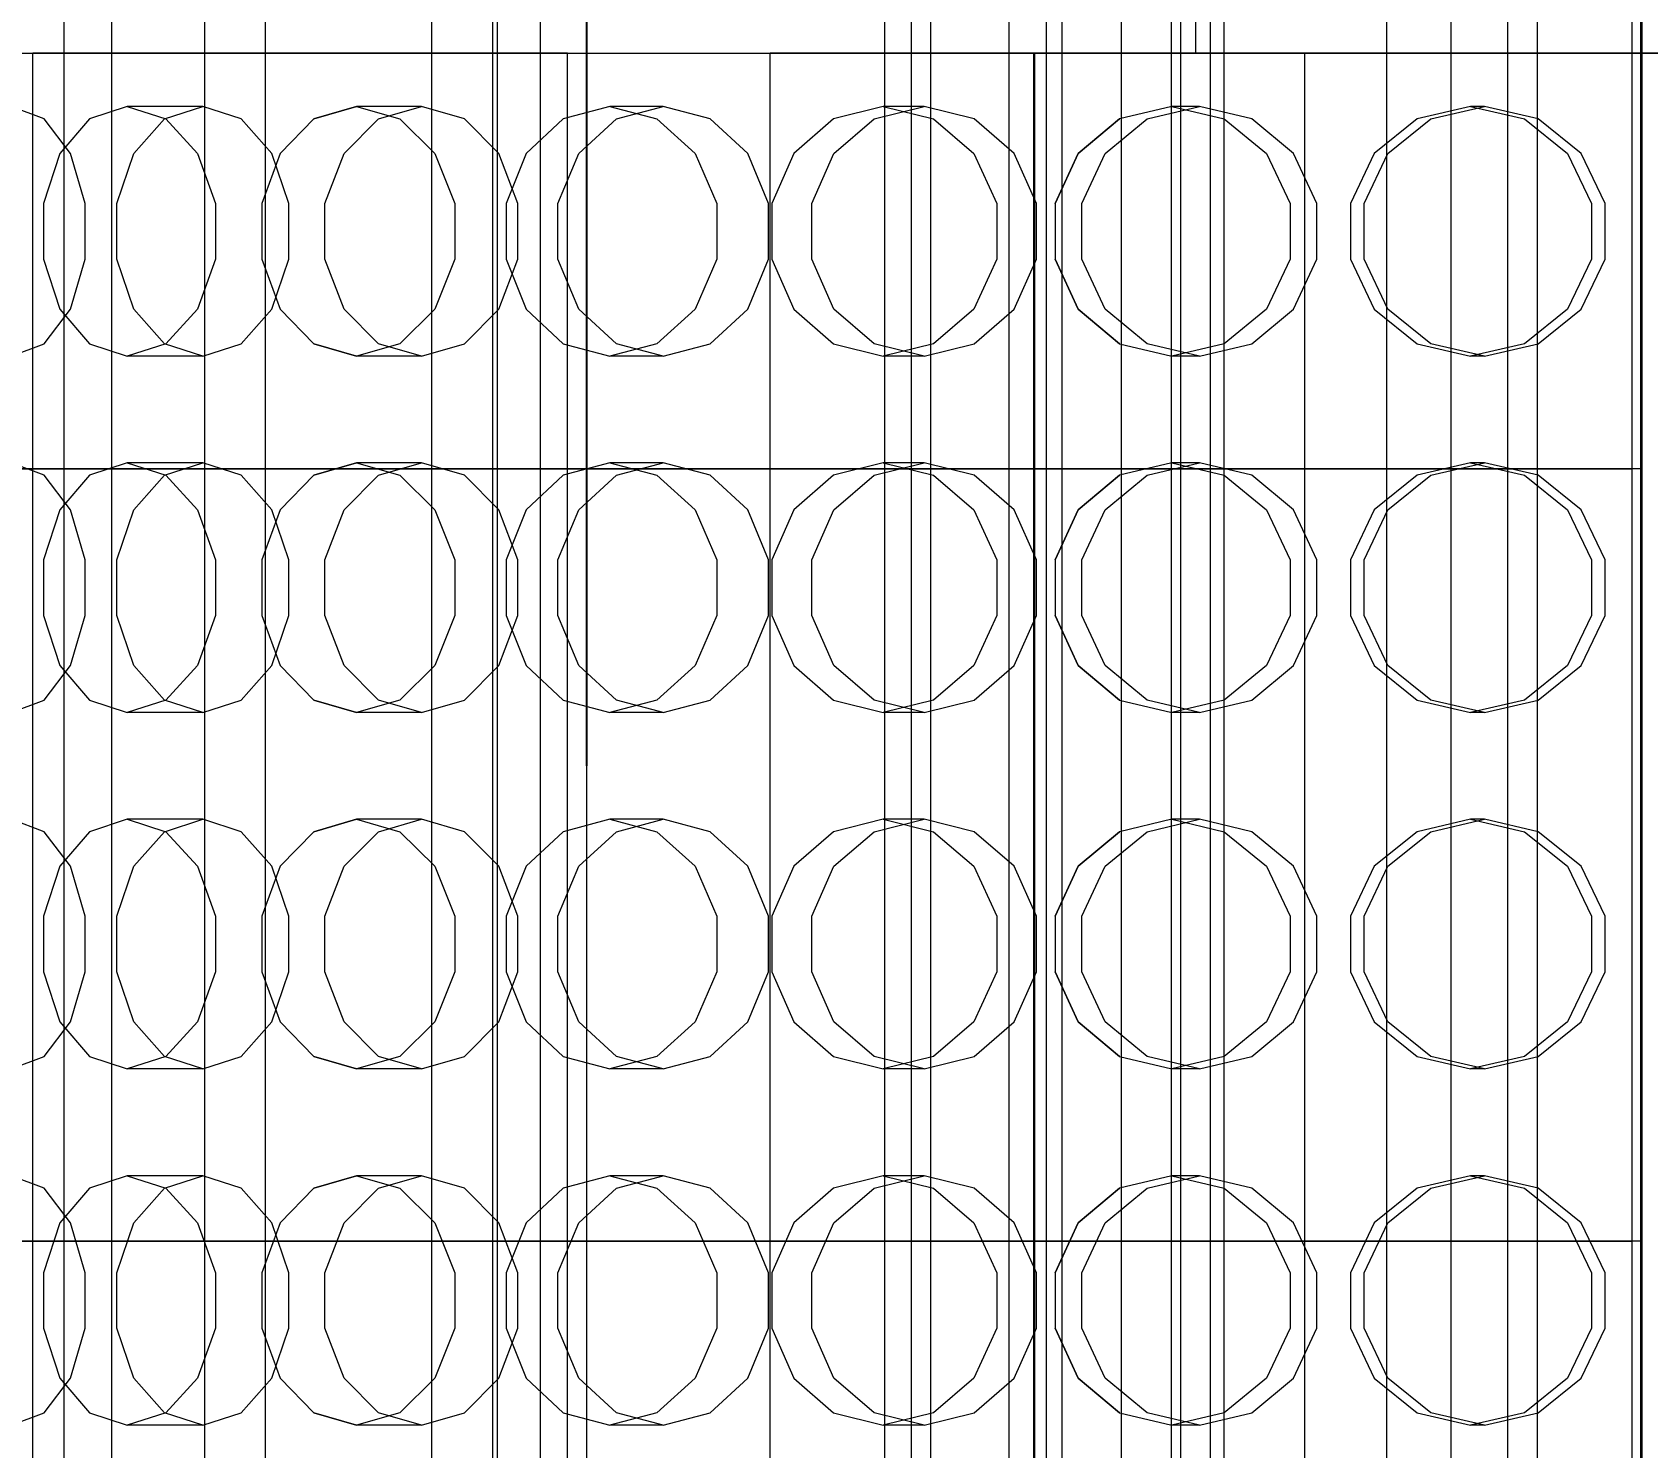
# Model space of a CAD drawing. Header units: millimetres. Extents: x -1970 to 59977, y -50268 to 6837.
# Drawn here: x 25034.8 to 25306.8, y -18034.8 to -17796.5 of the extents above; entities that cross this region are included whole.
import ezdxf

# ---------------------------------------------------------------- set-up
doc = ezdxf.new("R2010")
doc.units = ezdxf.units.MM
for name, color, linetype, lineweight in [('COTAS_P', 1, 'Continuous', 0), ('superior_briquetadora', 7, 'Continuous', 0), ('superior_C02', 7, 'Continuous', 0), ('superior_C05', 7, 'Continuous', 0)]:
    doc.layers.add(name, color=color, linetype=linetype, lineweight=lineweight)
doc.dimstyles.new('R19_100', dxfattribs={"dimtxt": 250, "dimasz": 150, "dimexe": 150, "dimexo": 80, "dimgap": 100, "dimtad": 1, "dimtih": 1, "dimtoh": 1, "dimdsep": 46, "dimcen": 0.09, "dimadec": 0, "dimazin": 0, "dimtfac": 1, "dimtdec": 4, "dimtofl": 0, "dimtmove": 0, "dimatfit": 3, "dimfxl": 1, "dimtolj": 1, "dimtzin": 0, "dimarcsym": 0})

# ---------------------------------------------------------------- blocks, each defined once
blk = doc.blocks.new('*D25')
at = {"layer": 'COTAS_P', "color": 0, "lineweight": -2, "transparency": 16777216}
for p, q in [((25128.19, -17920), (25128.19, -16950)), ((27628.19, -17920), (27628.19, -16950)), ((25278.19, -17100), (27478.19, -17100))]:
    blk.add_line(p, q, dxfattribs=at)
at = {"layer": 'COTAS_P', "color": 0, "transparency": 16777216}
for points in [[(25278.19, -17075), (25278.19, -17125), (25128.19, -17100)], [(27478.19, -17075), (27478.19, -17125), (27628.19, -17100)]]:
    blk.add_solid(points, dxfattribs=at)
at = {"layer": 'Defpoints', "color": 0, "transparency": 16777216}
for p in [(27628.19, -17100), (25128.19, -18000), (27628.19, -18000)]:
    blk.add_point(p, dxfattribs=at)

msp = doc.modelspace()

# ---------------------------------------------------------------- linework, layer by layer
at = {"layer": 'superior_briquetadora'}
for p, q in [((25230.687, -17250), (25230.687, -17800)), ((25030.564, -17800), (25043.887, -17800)), ((25034.937, -18160), (25034.937, -17800)), ((25038.362, -17800), (25034.937, -17800)), ((25048.117, -17800), (25038.362, -17800)), ((25043.887, -17800), (25057.939, -17800)), ((25062.716, -17800), (25048.117, -17800)), ((25057.939, -17800), (25072.686, -17800)), ((25079.937, -17800), (25062.716, -17800)), ((25072.686, -17800), (25088.088, -17800)), ((25097.157, -17800), (25079.937, -17800)), ((25088.088, -17800), (25104.107, -17800)), ((25111.756, -17800), (25097.157, -17800)), ((25104.107, -17800), (25120.7, -17800)), ((25121.511, -17800), (25111.756, -17800)), ((25120.7, -17800), (25137.827, -17800)), ((25124.937, -17800), (25121.511, -17800)), ((25124.937, -18160), (25124.937, -17800)), ((25137.827, -17800), (25155.442, -17800)), ((25155.442, -17800), (25173.5, -17800)), ((25159.062, -18160), (25159.062, -17800)), ((25162.487, -17800), (25159.062, -17800)), ((25172.242, -17800), (25162.487, -17800)), ((25186.841, -17800), (25172.242, -17800)), ((25173.5, -17800), (25191.956, -17800)), ((25204.062, -17800), (25186.841, -17800)), ((25191.956, -17800), (25210.761, -17800)), ((25203.437, -18160), (25203.437, -17800)), ((25204.972, -17800), (25203.437, -17800)), ((25203.437, -17800), (25204.964, -17800)), ((25203.537, -17800), (25205.064, -17800)), ((25203.537, -17800), (25203.537, -18160)), ((25205.071, -17800), (25203.537, -17800)), ((25221.282, -17800), (25204.062, -17800)), ((25204.964, -17800), (25209.509, -17800)), ((25209.542, -17800), (25204.972, -17800)), ((25205.064, -17800), (25209.61, -17800)), ((25209.637, -17800), (25205.071, -17800)), ((25209.509, -17800), (25216.959, -17800)), ((25217.034, -17800), (25209.542, -17800)), ((25209.61, -17800), (25217.061, -17800)), ((25217.123, -17800), (25209.637, -17800)), ((25210.761, -17800), (25229.868, -17800)), ((25216.959, -17800), (25227.134, -17800)), ((25227.262, -17800), (25217.034, -17800)), ((25217.061, -17800), (25227.237, -17800)), ((25227.343, -17800), (25217.123, -17800)), ((25235.881, -17800), (25221.282, -17800)), ((25227.134, -17800), (25239.782, -17800)), ((25227.237, -17800), (25239.887, -17800)), ((25239.975, -17800), (25227.262, -17800)), ((25240.046, -17800), (25227.343, -17800)), ((25229.868, -17800), (25249.227, -17800)), ((25230.687, -17800), (25232.56, -17800)), ((25232.56, -17800), (25238.108, -17800)), ((25245.636, -17800), (25235.881, -17800)), ((25238.108, -17800), (25247.118, -17800)), ((25239.782, -17800), (25254.596, -17800)), ((25239.887, -17800), (25254.701, -17800)), ((25254.86, -17800), (25239.975, -17800)), ((25254.919, -17800), (25240.046, -17800)), ((25249.062, -17800), (25245.636, -17800)), ((25247.118, -17800), (25259.244, -17800)), ((25249.062, -18160), (25249.062, -17800)), ((25249.227, -17800), (25268.789, -17800)), ((25254.596, -17800), (25271.211, -17800)), ((25254.701, -17800), (25271.316, -17800)), ((25271.551, -17800), (25254.86, -17800)), ((25271.597, -17800), (25254.919, -17800)), ((25259.244, -17800), (25274.018, -17800)), ((25268.789, -17800), (25288.503, -17800)), ((25271.211, -17800), (25289.222, -17800)), ((25271.316, -17800), (25289.325, -17800)), ((25289.637, -17800), (25271.551, -17800)), ((25289.668, -17800), (25271.597, -17800)), ((25274.018, -17800), (25290.875, -17800)), ((25288.503, -17800), (25308.319, -17800)), ((25289.222, -17800), (25308.187, -17800)), ((25289.325, -17800), (25308.287, -17800)), ((25308.671, -17800), (25289.637, -17800)), ((25308.687, -17800), (25289.668, -17800)), ((25290.875, -17800), (25309.165, -17800)), ((25036.821, -17811.08), (25031.274, -17809)), ((25050.824, -17809), (25044.455, -17811.08)), ((25063.552, -17809), (25050.824, -17809)), ((25050.824, -17809), (25057.342, -17811.08)), ((25057.109, -17811.08), (25063.552, -17809)), ((25069.995, -17811.08), (25063.552, -17809)), ((25089.4, -17809), (25082.235, -17811.08)), ((25082.235, -17811.08), (25089.4, -17809)), ((25100.358, -17809), (25089.4, -17809)), ((25089.4, -17809), (25096.694, -17811.08)), ((25093.129, -17811.08), (25100.358, -17809)), ((25107.586, -17811.08), (25100.358, -17809)), ((25132.062, -17809), (25124.223, -17811.08)), ((25141.062, -17809), (25132.062, -17809)), ((25132.062, -17809), (25140.006, -17811.08)), ((25133.171, -17811.08), (25141.062, -17809)), ((25148.952, -17811.08), (25141.062, -17809)), ((25178.079, -17809), (25169.701, -17811.08)), ((25176.549, -17811.08), (25184.967, -17809)), ((25184.967, -17809), (25178.079, -17809)), ((25178.079, -17809), (25186.538, -17811.08)), ((25193.385, -17811.08), (25184.967, -17809)), ((25226.665, -17809), (25217.89, -17811.08)), ((25222.522, -17811.08), (25231.324, -17809)), ((25231.324, -17809), (25226.665, -17809)), ((25226.665, -17809), (25235.494, -17811.08)), ((25240.125, -17811.08), (25231.324, -17809)), ((25276.988, -17809), (25267.967, -17811.08)), ((25270.304, -17811.08), (25279.337, -17809)), ((25279.337, -17809), (25276.988, -17809)), ((25276.988, -17809), (25286.036, -17811.08)), ((25288.371, -17811.08), (25279.337, -17809)), ((25041.269, -17816.907), (25036.821, -17811.08)), ((25044.455, -17811.08), (25039.457, -17816.906)), ((25051.942, -17816.907), (25057.109, -17811.08)), ((25057.342, -17811.08), (25062.677, -17816.906)), ((25075.161, -17816.907), (25069.995, -17811.08)), ((25082.235, -17811.08), (25076.584, -17816.906)), ((25076.584, -17816.906), (25082.235, -17811.08)), ((25087.332, -17816.907), (25093.129, -17811.08)), ((25096.694, -17811.08), (25102.635, -17816.906)), ((25113.383, -17816.907), (25107.586, -17811.08)), ((25124.223, -17811.08), (25118.015, -17816.906)), ((25126.843, -17816.907), (25133.171, -17811.08)), ((25140.006, -17811.08), (25146.452, -17816.906)), ((25155.28, -17816.907), (25148.952, -17811.08)), ((25169.701, -17811.08), (25163.042, -17816.906)), ((25169.799, -17816.907), (25176.549, -17811.08)), ((25186.538, -17811.08), (25193.379, -17816.906)), ((25200.136, -17816.907), (25193.385, -17811.08)), ((25217.89, -17811.08), (25210.895, -17816.906)), ((25210.895, -17816.906), (25217.89, -17811.08)), ((25215.465, -17816.907), (25222.522, -17811.08)), ((25235.494, -17811.08), (25242.613, -17816.906)), ((25247.183, -17816.907), (25240.125, -17811.08)), ((25267.967, -17811.08), (25260.755, -17816.906)), ((25263.059, -17816.907), (25270.304, -17811.08)), ((25286.036, -17811.08), (25293.31, -17816.906)), ((25295.615, -17816.907), (25288.371, -17811.08)), ((25039.457, -17816.906), (25036.725, -17825.326)), ((25043.738, -17825.327), (25041.269, -17816.907)), ((25049.075, -17825.327), (25051.942, -17816.907)), ((25062.677, -17816.906), (25065.679, -17825.326)), ((25076.584, -17816.906), (25073.483, -17825.326)), ((25078.029, -17825.327), (25075.161, -17816.907)), ((25084.115, -17825.327), (25087.332, -17816.907)), ((25102.635, -17816.906), (25105.968, -17825.326)), ((25116.6, -17825.327), (25113.383, -17816.907)), ((25118.015, -17816.906), (25114.598, -17825.326)), ((25123.331, -17825.327), (25126.843, -17816.907)), ((25146.452, -17816.906), (25150.059, -17825.326)), ((25158.792, -17825.327), (25155.28, -17816.907)), ((25163.042, -17816.906), (25159.369, -17825.326)), ((25166.052, -17825.327), (25169.799, -17816.907)), ((25193.379, -17816.906), (25197.198, -17825.326)), ((25203.882, -17825.327), (25200.136, -17816.907)), ((25210.895, -17816.906), (25207.027, -17825.326)), ((25207.027, -17825.326), (25210.895, -17816.906)), ((25211.548, -17825.327), (25215.465, -17816.907)), ((25242.613, -17816.906), (25246.579, -17825.326)), ((25251.099, -17825.327), (25247.183, -17816.907)), ((25260.755, -17816.906), (25256.759, -17825.326)), ((25259.039, -17825.327), (25263.059, -17816.907)), ((25293.31, -17816.906), (25297.356, -17825.326)), ((25299.635, -17825.327), (25295.615, -17816.907)), ((25036.725, -17825.326), (25036.725, -17834.674)), ((25043.738, -17834.673), (25043.738, -17825.327)), ((25049.075, -17834.673), (25049.075, -17825.327)), ((25065.679, -17825.326), (25065.679, -17834.674)), ((25073.483, -17825.326), (25073.483, -17834.674)), ((25078.029, -17834.673), (25078.029, -17825.327)), ((25084.115, -17834.673), (25084.115, -17825.327)), ((25105.968, -17825.326), (25105.968, -17834.674)), ((25114.598, -17825.326), (25114.598, -17834.674)), ((25116.6, -17834.673), (25116.6, -17825.327)), ((25123.331, -17834.673), (25123.331, -17825.327)), ((25150.059, -17825.326), (25150.059, -17834.674)), ((25158.792, -17834.673), (25158.792, -17825.327)), ((25159.369, -17825.326), (25159.369, -17834.674)), ((25166.052, -17834.673), (25166.052, -17825.327)), ((25197.198, -17825.326), (25197.199, -17834.674)), ((25203.882, -17834.673), (25203.882, -17825.327)), ((25207.027, -17825.326), (25207.027, -17834.674)), ((25211.548, -17834.673), (25211.548, -17825.327)), ((25246.579, -17825.326), (25246.579, -17834.674)), ((25251.099, -17834.673), (25251.099, -17825.327)), ((25256.759, -17825.326), (25256.759, -17834.674)), ((25259.039, -17834.673), (25259.039, -17825.327)), ((25297.356, -17825.326), (25297.356, -17834.674)), ((25299.635, -17834.673), (25299.635, -17825.327)), ((25036.725, -17834.674), (25039.457, -17843.094)), ((25041.269, -17843.093), (25043.738, -17834.673)), ((25051.942, -17843.093), (25049.075, -17834.673)), ((25065.679, -17834.674), (25062.677, -17843.094)), ((25073.483, -17834.674), (25076.584, -17843.094)), ((25075.161, -17843.093), (25078.029, -17834.673)), ((25087.332, -17843.093), (25084.115, -17834.673)), ((25105.968, -17834.674), (25102.635, -17843.094)), ((25113.383, -17843.093), (25116.6, -17834.673)), ((25114.598, -17834.674), (25118.015, -17843.094)), ((25126.843, -17843.093), (25123.331, -17834.673)), ((25150.059, -17834.674), (25146.452, -17843.094)), ((25155.28, -17843.093), (25158.792, -17834.673)), ((25159.369, -17834.674), (25163.042, -17843.094)), ((25169.799, -17843.093), (25166.052, -17834.673)), ((25197.199, -17834.674), (25193.379, -17843.094)), ((25200.136, -17843.093), (25203.882, -17834.673)), ((25207.027, -17834.674), (25210.895, -17843.094)), ((25210.895, -17843.094), (25207.027, -17834.674)), ((25215.465, -17843.093), (25211.548, -17834.673)), ((25246.579, -17834.674), (25242.613, -17843.094)), ((25247.183, -17843.093), (25251.099, -17834.673)), ((25256.759, -17834.674), (25260.755, -17843.094)), ((25263.059, -17843.093), (25259.039, -17834.673)), ((25297.356, -17834.674), (25293.31, -17843.094)), ((25295.615, -17843.093), (25299.635, -17834.673)), ((25036.821, -17848.92), (25041.269, -17843.093)), ((25039.457, -17843.094), (25044.455, -17848.92)), ((25057.109, -17848.92), (25051.942, -17843.093)), ((25062.677, -17843.094), (25057.342, -17848.92)), ((25069.995, -17848.92), (25075.161, -17843.093)), ((25076.584, -17843.094), (25082.235, -17848.92)), ((25082.235, -17848.92), (25076.584, -17843.094)), ((25093.129, -17848.92), (25087.332, -17843.093)), ((25102.635, -17843.094), (25096.694, -17848.92)), ((25107.586, -17848.92), (25113.383, -17843.093)), ((25118.015, -17843.094), (25124.223, -17848.92)), ((25133.171, -17848.92), (25126.843, -17843.093)), ((25146.452, -17843.094), (25140.006, -17848.92)), ((25148.952, -17848.92), (25155.28, -17843.093)), ((25163.042, -17843.094), (25169.701, -17848.92)), ((25176.549, -17848.92), (25169.799, -17843.093)), ((25193.379, -17843.094), (25186.538, -17848.92)), ((25193.385, -17848.92), (25200.136, -17843.093)), ((25210.895, -17843.094), (25217.89, -17848.92)), ((25217.89, -17848.92), (25210.895, -17843.094)), ((25222.522, -17848.92), (25215.465, -17843.093)), ((25242.613, -17843.094), (25235.494, -17848.92)), ((25240.125, -17848.92), (25247.183, -17843.093)), ((25260.755, -17843.094), (25267.967, -17848.92)), ((25270.304, -17848.92), (25263.059, -17843.093)), ((25293.31, -17843.094), (25286.036, -17848.92)), ((25288.371, -17848.92), (25295.615, -17843.093)), ((25031.274, -17851), (25036.821, -17848.92)), ((25044.455, -17848.92), (25050.824, -17851)), ((25057.342, -17848.92), (25050.824, -17851)), ((25063.552, -17851), (25057.109, -17848.92)), ((25063.552, -17851), (25069.995, -17848.92)), ((25082.235, -17848.92), (25089.4, -17851)), ((25089.4, -17851), (25082.235, -17848.92)), ((25096.694, -17848.92), (25089.4, -17851)), ((25100.358, -17851), (25093.129, -17848.92)), ((25100.358, -17851), (25107.586, -17848.92)), ((25124.223, -17848.92), (25132.062, -17851)), ((25140.006, -17848.92), (25132.062, -17851)), ((25141.062, -17851), (25133.171, -17848.92)), ((25141.062, -17851), (25148.952, -17848.92)), ((25169.701, -17848.92), (25178.079, -17851)), ((25184.967, -17851), (25176.549, -17848.92)), ((25186.538, -17848.92), (25178.079, -17851)), ((25184.967, -17851), (25193.385, -17848.92)), ((25217.89, -17848.92), (25226.665, -17851)), ((25231.324, -17851), (25222.522, -17848.92)), ((25235.494, -17848.92), (25226.665, -17851)), ((25231.324, -17851), (25240.125, -17848.92)), ((25267.967, -17848.92), (25276.988, -17851)), ((25279.337, -17851), (25270.304, -17848.92)), ((25286.036, -17848.92), (25276.988, -17851)), ((25279.337, -17851), (25288.371, -17848.92)), ((25063.552, -17851), (25050.824, -17851)), ((25100.358, -17851), (25089.4, -17851)), ((25141.062, -17851), (25132.062, -17851)), ((25184.967, -17851), (25178.079, -17851)), ((25231.324, -17851), (25226.665, -17851)), ((25279.337, -17851), (25276.988, -17851)), ((25036.821, -17871.08), (25031.274, -17869)), ((25050.824, -17869), (25044.455, -17871.08)), ((25063.552, -17869), (25050.824, -17869)), ((25050.824, -17869), (25057.342, -17871.08)), ((25057.109, -17871.08), (25063.552, -17869)), ((25069.995, -17871.08), (25063.552, -17869)), ((25089.4, -17869), (25082.235, -17871.08)), ((25082.235, -17871.08), (25089.4, -17869)), ((25100.358, -17869), (25089.4, -17869)), ((25089.4, -17869), (25096.694, -17871.08)), ((25093.129, -17871.08), (25100.358, -17869)), ((25107.586, -17871.08), (25100.358, -17869)), ((25132.062, -17869), (25124.223, -17871.08)), ((25141.062, -17869), (25132.062, -17869)), ((25132.062, -17869), (25140.006, -17871.08)), ((25133.171, -17871.08), (25141.062, -17869)), ((25148.952, -17871.08), (25141.062, -17869)), ((25178.079, -17869), (25169.701, -17871.08)), ((25176.549, -17871.08), (25184.967, -17869)), ((25184.967, -17869), (25178.079, -17869)), ((25178.079, -17869), (25186.538, -17871.08)), ((25193.385, -17871.08), (25184.967, -17869)), ((25226.665, -17869), (25217.89, -17871.08)), ((25222.522, -17871.08), (25231.324, -17869)), ((25231.324, -17869), (25226.665, -17869)), ((25226.665, -17869), (25235.494, -17871.08)), ((25240.125, -17871.08), (25231.324, -17869)), ((25276.988, -17869), (25267.967, -17871.08)), ((25270.304, -17871.08), (25279.337, -17869)), ((25279.337, -17869), (25276.988, -17869)), ((25276.988, -17869), (25286.036, -17871.08)), ((25288.371, -17871.08), (25279.337, -17869)), ((25041.269, -17876.907), (25036.821, -17871.08)), ((25044.455, -17871.08), (25039.457, -17876.906)), ((25051.942, -17876.907), (25057.109, -17871.08)), ((25057.342, -17871.08), (25062.677, -17876.906)), ((25075.161, -17876.907), (25069.995, -17871.08)), ((25082.235, -17871.08), (25076.584, -17876.906)), ((25076.584, -17876.906), (25082.235, -17871.08)), ((25087.332, -17876.907), (25093.129, -17871.08)), ((25096.694, -17871.08), (25102.635, -17876.906)), ((25113.383, -17876.907), (25107.586, -17871.08)), ((25124.223, -17871.08), (25118.015, -17876.906)), ((25126.843, -17876.907), (25133.171, -17871.08)), ((25140.006, -17871.08), (25146.452, -17876.906)), ((25155.28, -17876.907), (25148.952, -17871.08)), ((25169.701, -17871.08), (25163.042, -17876.906)), ((25169.799, -17876.907), (25176.549, -17871.08)), ((25186.538, -17871.08), (25193.379, -17876.906)), ((25200.136, -17876.907), (25193.385, -17871.08)), ((25217.89, -17871.08), (25210.895, -17876.906)), ((25210.895, -17876.906), (25217.89, -17871.08)), ((25215.465, -17876.907), (25222.522, -17871.08)), ((25235.494, -17871.08), (25242.613, -17876.906)), ((25247.183, -17876.907), (25240.125, -17871.08)), ((25267.967, -17871.08), (25260.755, -17876.906)), ((25263.059, -17876.907), (25270.304, -17871.08)), ((25286.036, -17871.08), (25293.31, -17876.906)), ((25295.615, -17876.907), (25288.371, -17871.08)), ((25039.457, -17876.906), (25036.725, -17885.326)), ((25043.738, -17885.327), (25041.269, -17876.907)), ((25049.075, -17885.327), (25051.942, -17876.907)), ((25062.677, -17876.906), (25065.679, -17885.326)), ((25076.584, -17876.906), (25073.483, -17885.326)), ((25078.029, -17885.327), (25075.161, -17876.907)), ((25084.115, -17885.327), (25087.332, -17876.907)), ((25102.635, -17876.906), (25105.968, -17885.326)), ((25116.6, -17885.327), (25113.383, -17876.907)), ((25118.015, -17876.906), (25114.598, -17885.326)), ((25123.331, -17885.327), (25126.843, -17876.907)), ((25146.452, -17876.906), (25150.059, -17885.326)), ((25158.792, -17885.327), (25155.28, -17876.907)), ((25163.042, -17876.906), (25159.369, -17885.326)), ((25166.052, -17885.327), (25169.799, -17876.907)), ((25193.379, -17876.906), (25197.198, -17885.326)), ((25203.882, -17885.327), (25200.136, -17876.907)), ((25210.895, -17876.906), (25207.027, -17885.326)), ((25207.027, -17885.326), (25210.895, -17876.906)), ((25211.548, -17885.327), (25215.465, -17876.907)), ((25242.613, -17876.906), (25246.579, -17885.326)), ((25251.099, -17885.327), (25247.183, -17876.907)), ((25260.755, -17876.906), (25256.759, -17885.326)), ((25259.039, -17885.327), (25263.059, -17876.907)), ((25293.31, -17876.906), (25297.356, -17885.326)), ((25299.635, -17885.327), (25295.615, -17876.907)), ((25036.725, -17885.326), (25036.725, -17894.674)), ((25043.738, -17894.673), (25043.738, -17885.327)), ((25049.075, -17894.673), (25049.075, -17885.327)), ((25065.679, -17885.326), (25065.679, -17894.674)), ((25073.483, -17885.326), (25073.483, -17894.674)), ((25078.029, -17894.673), (25078.029, -17885.327)), ((25084.115, -17894.673), (25084.115, -17885.327)), ((25105.968, -17885.326), (25105.968, -17894.674)), ((25114.598, -17885.326), (25114.598, -17894.674)), ((25116.6, -17894.673), (25116.6, -17885.327)), ((25123.331, -17894.673), (25123.331, -17885.327)), ((25150.059, -17885.326), (25150.059, -17894.674)), ((25158.792, -17894.673), (25158.792, -17885.327)), ((25159.369, -17885.326), (25159.369, -17894.674)), ((25166.052, -17894.673), (25166.052, -17885.327)), ((25197.198, -17885.326), (25197.199, -17894.674)), ((25203.882, -17894.673), (25203.882, -17885.327)), ((25207.027, -17885.326), (25207.027, -17894.674)), ((25211.548, -17894.673), (25211.548, -17885.327)), ((25246.579, -17885.326), (25246.579, -17894.674)), ((25251.099, -17894.673), (25251.099, -17885.327)), ((25256.759, -17885.326), (25256.759, -17894.674)), ((25259.039, -17894.673), (25259.039, -17885.327)), ((25297.356, -17885.326), (25297.356, -17894.674)), ((25299.635, -17894.673), (25299.635, -17885.327)), ((25036.725, -17894.674), (25039.457, -17903.094)), ((25041.269, -17903.093), (25043.738, -17894.673)), ((25051.942, -17903.093), (25049.075, -17894.673)), ((25065.679, -17894.674), (25062.677, -17903.094)), ((25073.483, -17894.674), (25076.584, -17903.094)), ((25075.161, -17903.093), (25078.029, -17894.673)), ((25087.332, -17903.093), (25084.115, -17894.673)), ((25105.968, -17894.674), (25102.635, -17903.094)), ((25113.383, -17903.093), (25116.6, -17894.673)), ((25114.598, -17894.674), (25118.015, -17903.094)), ((25126.843, -17903.093), (25123.331, -17894.673)), ((25150.059, -17894.674), (25146.452, -17903.094)), ((25155.28, -17903.093), (25158.792, -17894.673)), ((25159.369, -17894.674), (25163.042, -17903.094)), ((25169.799, -17903.093), (25166.052, -17894.673)), ((25197.199, -17894.674), (25193.379, -17903.094)), ((25200.136, -17903.093), (25203.882, -17894.673)), ((25207.027, -17894.674), (25210.895, -17903.094)), ((25210.895, -17903.094), (25207.027, -17894.674)), ((25215.465, -17903.093), (25211.548, -17894.673)), ((25246.579, -17894.674), (25242.613, -17903.094)), ((25247.183, -17903.093), (25251.099, -17894.673)), ((25256.759, -17894.674), (25260.755, -17903.094)), ((25263.059, -17903.093), (25259.039, -17894.673)), ((25297.356, -17894.674), (25293.31, -17903.094)), ((25295.615, -17903.093), (25299.635, -17894.673)), ((25036.821, -17908.92), (25041.269, -17903.093)), ((25039.457, -17903.094), (25044.455, -17908.92)), ((25057.109, -17908.92), (25051.942, -17903.093)), ((25062.677, -17903.094), (25057.342, -17908.92)), ((25069.995, -17908.92), (25075.161, -17903.093)), ((25076.584, -17903.094), (25082.235, -17908.92)), ((25082.235, -17908.92), (25076.584, -17903.094)), ((25093.129, -17908.92), (25087.332, -17903.093)), ((25102.635, -17903.094), (25096.694, -17908.92)), ((25107.586, -17908.92), (25113.383, -17903.093)), ((25118.015, -17903.094), (25124.223, -17908.92)), ((25133.171, -17908.92), (25126.843, -17903.093)), ((25146.452, -17903.094), (25140.006, -17908.92)), ((25148.952, -17908.92), (25155.28, -17903.093)), ((25163.042, -17903.094), (25169.701, -17908.92)), ((25176.549, -17908.92), (25169.799, -17903.093)), ((25193.379, -17903.094), (25186.538, -17908.92)), ((25193.385, -17908.92), (25200.136, -17903.093)), ((25210.895, -17903.094), (25217.89, -17908.92)), ((25217.89, -17908.92), (25210.895, -17903.094)), ((25222.522, -17908.92), (25215.465, -17903.093)), ((25242.613, -17903.094), (25235.494, -17908.92)), ((25240.125, -17908.92), (25247.183, -17903.093)), ((25260.755, -17903.094), (25267.967, -17908.92)), ((25270.304, -17908.92), (25263.059, -17903.093)), ((25293.31, -17903.094), (25286.036, -17908.92)), ((25288.371, -17908.92), (25295.615, -17903.093)), ((25031.274, -17911), (25036.821, -17908.92)), ((25044.455, -17908.92), (25050.824, -17911)), ((25057.342, -17908.92), (25050.824, -17911)), ((25063.552, -17911), (25057.109, -17908.92)), ((25063.552, -17911), (25069.995, -17908.92)), ((25082.235, -17908.92), (25089.4, -17911)), ((25089.4, -17911), (25082.235, -17908.92)), ((25096.694, -17908.92), (25089.4, -17911)), ((25100.358, -17911), (25093.129, -17908.92)), ((25100.358, -17911), (25107.586, -17908.92)), ((25124.223, -17908.92), (25132.062, -17911)), ((25140.006, -17908.92), (25132.062, -17911)), ((25141.062, -17911), (25133.171, -17908.92)), ((25141.062, -17911), (25148.952, -17908.92)), ((25169.701, -17908.92), (25178.079, -17911)), ((25184.967, -17911), (25176.549, -17908.92)), ((25186.538, -17908.92), (25178.079, -17911)), ((25184.967, -17911), (25193.385, -17908.92)), ((25217.89, -17908.92), (25226.665, -17911)), ((25231.324, -17911), (25222.522, -17908.92)), ((25235.494, -17908.92), (25226.665, -17911)), ((25231.324, -17911), (25240.125, -17908.92)), ((25267.967, -17908.92), (25276.988, -17911)), ((25279.337, -17911), (25270.304, -17908.92)), ((25286.036, -17908.92), (25276.988, -17911)), ((25279.337, -17911), (25288.371, -17908.92)), ((25063.552, -17911), (25050.824, -17911)), ((25100.358, -17911), (25089.4, -17911)), ((25141.062, -17911), (25132.062, -17911)), ((25184.967, -17911), (25178.079, -17911)), ((25231.324, -17911), (25226.665, -17911)), ((25279.337, -17911), (25276.988, -17911)), ((25036.821, -17931.08), (25031.274, -17929)), ((25050.824, -17929), (25044.455, -17931.08)), ((25063.552, -17929), (25050.824, -17929)), ((25050.824, -17929), (25057.342, -17931.08)), ((25057.109, -17931.08), (25063.552, -17929)), ((25069.995, -17931.08), (25063.552, -17929)), ((25089.4, -17929), (25082.235, -17931.08)), ((25082.235, -17931.08), (25089.4, -17929)), ((25100.358, -17929), (25089.4, -17929)), ((25089.4, -17929), (25096.694, -17931.08)), ((25093.129, -17931.08), (25100.358, -17929)), ((25107.586, -17931.08), (25100.358, -17929)), ((25132.062, -17929), (25124.223, -17931.08)), ((25141.062, -17929), (25132.062, -17929)), ((25132.062, -17929), (25140.006, -17931.08)), ((25133.171, -17931.08), (25141.062, -17929)), ((25148.952, -17931.08), (25141.062, -17929)), ((25178.079, -17929), (25169.701, -17931.08)), ((25176.549, -17931.08), (25184.967, -17929)), ((25184.967, -17929), (25178.079, -17929)), ((25178.079, -17929), (25186.538, -17931.08)), ((25193.385, -17931.08), (25184.967, -17929)), ((25226.665, -17929), (25217.89, -17931.08)), ((25222.522, -17931.08), (25231.324, -17929)), ((25231.324, -17929), (25226.665, -17929)), ((25226.665, -17929), (25235.494, -17931.08)), ((25240.125, -17931.08), (25231.324, -17929)), ((25276.988, -17929), (25267.967, -17931.08)), ((25270.304, -17931.08), (25279.337, -17929)), ((25279.337, -17929), (25276.988, -17929)), ((25276.988, -17929), (25286.036, -17931.08)), ((25288.371, -17931.08), (25279.337, -17929)), ((25041.269, -17936.907), (25036.821, -17931.08)), ((25044.455, -17931.08), (25039.457, -17936.906)), ((25051.942, -17936.907), (25057.109, -17931.08)), ((25057.342, -17931.08), (25062.677, -17936.906)), ((25075.161, -17936.907), (25069.995, -17931.08)), ((25082.235, -17931.08), (25076.584, -17936.906)), ((25076.584, -17936.906), (25082.235, -17931.08)), ((25087.332, -17936.907), (25093.129, -17931.08)), ((25096.694, -17931.08), (25102.635, -17936.906)), ((25113.383, -17936.907), (25107.586, -17931.08)), ((25124.223, -17931.08), (25118.015, -17936.906)), ((25126.843, -17936.907), (25133.171, -17931.08)), ((25140.006, -17931.08), (25146.452, -17936.906)), ((25155.28, -17936.907), (25148.952, -17931.08)), ((25169.701, -17931.08), (25163.042, -17936.906)), ((25169.799, -17936.907), (25176.549, -17931.08)), ((25186.538, -17931.08), (25193.379, -17936.906)), ((25200.136, -17936.907), (25193.385, -17931.08)), ((25217.89, -17931.08), (25210.895, -17936.906)), ((25210.895, -17936.906), (25217.89, -17931.08)), ((25215.465, -17936.907), (25222.522, -17931.08)), ((25235.494, -17931.08), (25242.613, -17936.906)), ((25247.183, -17936.907), (25240.125, -17931.08)), ((25267.967, -17931.08), (25260.755, -17936.906)), ((25263.059, -17936.907), (25270.304, -17931.08)), ((25286.036, -17931.08), (25293.31, -17936.906)), ((25295.615, -17936.907), (25288.371, -17931.08)), ((25039.457, -17936.906), (25036.725, -17945.326)), ((25043.738, -17945.327), (25041.269, -17936.907)), ((25049.075, -17945.327), (25051.942, -17936.907)), ((25062.677, -17936.906), (25065.679, -17945.326)), ((25076.584, -17936.906), (25073.483, -17945.326)), ((25078.029, -17945.327), (25075.161, -17936.907)), ((25084.115, -17945.327), (25087.332, -17936.907)), ((25102.635, -17936.906), (25105.968, -17945.326)), ((25116.6, -17945.327), (25113.383, -17936.907)), ((25118.015, -17936.906), (25114.598, -17945.326)), ((25123.331, -17945.327), (25126.843, -17936.907)), ((25146.452, -17936.906), (25150.059, -17945.326)), ((25158.792, -17945.327), (25155.28, -17936.907)), ((25163.042, -17936.906), (25159.369, -17945.326)), ((25166.052, -17945.327), (25169.799, -17936.907)), ((25193.379, -17936.906), (25197.198, -17945.326)), ((25203.882, -17945.327), (25200.136, -17936.907)), ((25210.895, -17936.906), (25207.027, -17945.326)), ((25207.027, -17945.326), (25210.895, -17936.906)), ((25211.548, -17945.327), (25215.465, -17936.907)), ((25242.613, -17936.906), (25246.579, -17945.326)), ((25251.099, -17945.327), (25247.183, -17936.907)), ((25260.755, -17936.906), (25256.759, -17945.326)), ((25259.039, -17945.327), (25263.059, -17936.907)), ((25293.31, -17936.906), (25297.356, -17945.326)), ((25299.635, -17945.327), (25295.615, -17936.907)), ((25036.725, -17945.326), (25036.725, -17954.674)), ((25043.738, -17954.673), (25043.738, -17945.327)), ((25049.075, -17954.673), (25049.075, -17945.327)), ((25065.679, -17945.326), (25065.679, -17954.674)), ((25073.483, -17945.326), (25073.483, -17954.674)), ((25078.029, -17954.673), (25078.029, -17945.327)), ((25084.115, -17954.673), (25084.115, -17945.327)), ((25105.968, -17945.326), (25105.968, -17954.674)), ((25114.598, -17945.326), (25114.598, -17954.674)), ((25116.6, -17954.673), (25116.6, -17945.327)), ((25123.331, -17954.673), (25123.331, -17945.327)), ((25150.059, -17945.326), (25150.059, -17954.674)), ((25158.792, -17954.673), (25158.792, -17945.327)), ((25159.369, -17945.326), (25159.369, -17954.674)), ((25166.052, -17954.673), (25166.052, -17945.327)), ((25197.198, -17945.326), (25197.199, -17954.674)), ((25203.882, -17954.673), (25203.882, -17945.327)), ((25207.027, -17945.326), (25207.027, -17954.674)), ((25211.548, -17954.673), (25211.548, -17945.327)), ((25246.579, -17945.326), (25246.579, -17954.674)), ((25251.099, -17954.673), (25251.099, -17945.327)), ((25256.759, -17945.326), (25256.759, -17954.674)), ((25259.039, -17954.673), (25259.039, -17945.327)), ((25297.356, -17945.326), (25297.356, -17954.674)), ((25299.635, -17954.673), (25299.635, -17945.327)), ((25036.725, -17954.674), (25039.457, -17963.094)), ((25041.269, -17963.093), (25043.738, -17954.673)), ((25051.942, -17963.093), (25049.075, -17954.673)), ((25065.679, -17954.674), (25062.677, -17963.094)), ((25073.483, -17954.674), (25076.584, -17963.094)), ((25075.161, -17963.093), (25078.029, -17954.673)), ((25087.332, -17963.093), (25084.115, -17954.673)), ((25105.968, -17954.674), (25102.635, -17963.094)), ((25113.383, -17963.093), (25116.6, -17954.673)), ((25114.598, -17954.674), (25118.015, -17963.094)), ((25126.843, -17963.093), (25123.331, -17954.673)), ((25150.059, -17954.674), (25146.452, -17963.094)), ((25155.28, -17963.093), (25158.792, -17954.673)), ((25159.369, -17954.674), (25163.042, -17963.094)), ((25169.799, -17963.093), (25166.052, -17954.673)), ((25197.199, -17954.674), (25193.379, -17963.094)), ((25200.136, -17963.093), (25203.882, -17954.673)), ((25207.027, -17954.674), (25210.895, -17963.094)), ((25210.895, -17963.094), (25207.027, -17954.674)), ((25215.465, -17963.093), (25211.548, -17954.673)), ((25246.579, -17954.674), (25242.613, -17963.094)), ((25247.183, -17963.093), (25251.099, -17954.673)), ((25256.759, -17954.674), (25260.755, -17963.094)), ((25263.059, -17963.093), (25259.039, -17954.673)), ((25297.356, -17954.674), (25293.31, -17963.094)), ((25295.615, -17963.093), (25299.635, -17954.673)), ((25036.821, -17968.92), (25041.269, -17963.093)), ((25039.457, -17963.094), (25044.455, -17968.92)), ((25057.109, -17968.92), (25051.942, -17963.093)), ((25062.677, -17963.094), (25057.342, -17968.92)), ((25069.995, -17968.92), (25075.161, -17963.093)), ((25076.584, -17963.094), (25082.235, -17968.92)), ((25082.235, -17968.92), (25076.584, -17963.094)), ((25093.129, -17968.92), (25087.332, -17963.093)), ((25102.635, -17963.094), (25096.694, -17968.92)), ((25107.586, -17968.92), (25113.383, -17963.093)), ((25118.015, -17963.094), (25124.223, -17968.92)), ((25133.171, -17968.92), (25126.843, -17963.093)), ((25146.452, -17963.094), (25140.006, -17968.92)), ((25148.952, -17968.92), (25155.28, -17963.093)), ((25163.042, -17963.094), (25169.701, -17968.92)), ((25176.549, -17968.92), (25169.799, -17963.093)), ((25193.379, -17963.094), (25186.538, -17968.92)), ((25193.385, -17968.92), (25200.136, -17963.093)), ((25210.895, -17963.094), (25217.89, -17968.92)), ((25217.89, -17968.92), (25210.895, -17963.094)), ((25222.522, -17968.92), (25215.465, -17963.093)), ((25242.613, -17963.094), (25235.494, -17968.92)), ((25240.125, -17968.92), (25247.183, -17963.093)), ((25260.755, -17963.094), (25267.967, -17968.92)), ((25270.304, -17968.92), (25263.059, -17963.093)), ((25293.31, -17963.094), (25286.036, -17968.92)), ((25288.371, -17968.92), (25295.615, -17963.093)), ((25031.274, -17971), (25036.821, -17968.92)), ((25044.455, -17968.92), (25050.824, -17971)), ((25057.342, -17968.92), (25050.824, -17971)), ((25063.552, -17971), (25057.109, -17968.92)), ((25063.552, -17971), (25069.995, -17968.92)), ((25082.235, -17968.92), (25089.4, -17971)), ((25089.4, -17971), (25082.235, -17968.92)), ((25096.694, -17968.92), (25089.4, -17971)), ((25100.358, -17971), (25093.129, -17968.92)), ((25100.358, -17971), (25107.586, -17968.92)), ((25124.223, -17968.92), (25132.062, -17971)), ((25140.006, -17968.92), (25132.062, -17971)), ((25141.062, -17971), (25133.171, -17968.92)), ((25141.062, -17971), (25148.952, -17968.92)), ((25169.701, -17968.92), (25178.079, -17971)), ((25184.967, -17971), (25176.549, -17968.92)), ((25186.538, -17968.92), (25178.079, -17971)), ((25184.967, -17971), (25193.385, -17968.92)), ((25217.89, -17968.92), (25226.665, -17971)), ((25231.324, -17971), (25222.522, -17968.92)), ((25235.494, -17968.92), (25226.665, -17971)), ((25231.324, -17971), (25240.125, -17968.92)), ((25267.967, -17968.92), (25276.988, -17971)), ((25279.337, -17971), (25270.304, -17968.92)), ((25286.036, -17968.92), (25276.988, -17971)), ((25279.337, -17971), (25288.371, -17968.92)), ((25063.552, -17971), (25050.824, -17971)), ((25100.358, -17971), (25089.4, -17971)), ((25141.062, -17971), (25132.062, -17971)), ((25184.967, -17971), (25178.079, -17971)), ((25231.324, -17971), (25226.665, -17971)), ((25279.337, -17971), (25276.988, -17971)), ((25036.821, -17991.08), (25031.274, -17989)), ((25050.824, -17989), (25044.455, -17991.08)), ((25063.552, -17989), (25050.824, -17989)), ((25050.824, -17989), (25057.342, -17991.08)), ((25057.109, -17991.08), (25063.552, -17989)), ((25069.995, -17991.08), (25063.552, -17989)), ((25089.4, -17989), (25082.235, -17991.08)), ((25082.235, -17991.08), (25089.4, -17989)), ((25100.358, -17989), (25089.4, -17989)), ((25089.4, -17989), (25096.694, -17991.08)), ((25093.129, -17991.08), (25100.358, -17989)), ((25107.586, -17991.08), (25100.358, -17989)), ((25132.062, -17989), (25124.223, -17991.08)), ((25141.062, -17989), (25132.062, -17989)), ((25132.062, -17989), (25140.006, -17991.08)), ((25133.171, -17991.08), (25141.062, -17989)), ((25148.952, -17991.08), (25141.062, -17989)), ((25178.079, -17989), (25169.701, -17991.08)), ((25176.549, -17991.08), (25184.967, -17989)), ((25184.967, -17989), (25178.079, -17989)), ((25178.079, -17989), (25186.538, -17991.08)), ((25193.385, -17991.08), (25184.967, -17989)), ((25226.665, -17989), (25217.89, -17991.08)), ((25222.522, -17991.08), (25231.324, -17989)), ((25231.324, -17989), (25226.665, -17989)), ((25226.665, -17989), (25235.494, -17991.08)), ((25240.125, -17991.08), (25231.324, -17989)), ((25276.988, -17989), (25267.967, -17991.08)), ((25270.304, -17991.08), (25279.337, -17989)), ((25279.337, -17989), (25276.988, -17989)), ((25276.988, -17989), (25286.036, -17991.08)), ((25288.371, -17991.08), (25279.337, -17989)), ((25041.269, -17996.907), (25036.821, -17991.08)), ((25044.455, -17991.08), (25039.457, -17996.906)), ((25051.942, -17996.907), (25057.109, -17991.08)), ((25057.342, -17991.08), (25062.677, -17996.906)), ((25075.161, -17996.907), (25069.995, -17991.08)), ((25082.235, -17991.08), (25076.584, -17996.906)), ((25076.584, -17996.906), (25082.235, -17991.08)), ((25087.332, -17996.907), (25093.129, -17991.08)), ((25096.694, -17991.08), (25102.635, -17996.906)), ((25113.383, -17996.907), (25107.586, -17991.08)), ((25124.223, -17991.08), (25118.015, -17996.906)), ((25126.843, -17996.907), (25133.171, -17991.08)), ((25140.006, -17991.08), (25146.452, -17996.906)), ((25155.28, -17996.907), (25148.952, -17991.08)), ((25169.701, -17991.08), (25163.042, -17996.906)), ((25169.799, -17996.907), (25176.549, -17991.08)), ((25186.538, -17991.08), (25193.379, -17996.906)), ((25200.136, -17996.907), (25193.385, -17991.08)), ((25217.89, -17991.08), (25210.895, -17996.906)), ((25210.895, -17996.906), (25217.89, -17991.08)), ((25215.465, -17996.907), (25222.522, -17991.08)), ((25235.494, -17991.08), (25242.613, -17996.906)), ((25247.183, -17996.907), (25240.125, -17991.08)), ((25267.967, -17991.08), (25260.755, -17996.906)), ((25263.059, -17996.907), (25270.304, -17991.08)), ((25286.036, -17991.08), (25293.31, -17996.906)), ((25295.615, -17996.907), (25288.371, -17991.08)), ((25039.457, -17996.906), (25036.725, -18005.326)), ((25043.738, -18005.327), (25041.269, -17996.907)), ((25049.075, -18005.327), (25051.942, -17996.907)), ((25062.677, -17996.906), (25065.679, -18005.326)), ((25076.584, -17996.906), (25073.483, -18005.326)), ((25078.029, -18005.327), (25075.161, -17996.907)), ((25084.115, -18005.327), (25087.332, -17996.907)), ((25102.635, -17996.906), (25105.968, -18005.326)), ((25116.6, -18005.327), (25113.383, -17996.907)), ((25118.015, -17996.906), (25114.598, -18005.326)), ((25123.331, -18005.327), (25126.843, -17996.907)), ((25146.452, -17996.906), (25150.059, -18005.326)), ((25158.792, -18005.327), (25155.28, -17996.907)), ((25163.042, -17996.906), (25159.369, -18005.326)), ((25166.052, -18005.327), (25169.799, -17996.907)), ((25193.379, -17996.906), (25197.198, -18005.326)), ((25203.882, -18005.327), (25200.136, -17996.907)), ((25210.895, -17996.906), (25207.027, -18005.326)), ((25207.027, -18005.326), (25210.895, -17996.906)), ((25211.548, -18005.327), (25215.465, -17996.907)), ((25242.613, -17996.906), (25246.579, -18005.326)), ((25251.099, -18005.327), (25247.183, -17996.907)), ((25260.755, -17996.906), (25256.759, -18005.326)), ((25259.039, -18005.327), (25263.059, -17996.907)), ((25293.31, -17996.906), (25297.356, -18005.326)), ((25299.635, -18005.327), (25295.615, -17996.907)), ((25036.725, -18005.326), (25036.725, -18014.674)), ((25043.738, -18014.673), (25043.738, -18005.327)), ((25049.075, -18014.673), (25049.075, -18005.327)), ((25065.679, -18005.326), (25065.679, -18014.674)), ((25073.483, -18005.326), (25073.483, -18014.674)), ((25078.029, -18014.673), (25078.029, -18005.327)), ((25084.115, -18014.673), (25084.115, -18005.327)), ((25105.968, -18005.326), (25105.968, -18014.674)), ((25114.598, -18005.326), (25114.598, -18014.674)), ((25116.6, -18014.673), (25116.6, -18005.327)), ((25123.331, -18014.673), (25123.331, -18005.327)), ((25150.059, -18005.326), (25150.059, -18014.674)), ((25158.792, -18014.673), (25158.792, -18005.327)), ((25159.369, -18005.326), (25159.369, -18014.674)), ((25166.052, -18014.673), (25166.052, -18005.327)), ((25197.198, -18005.326), (25197.199, -18014.674)), ((25203.882, -18014.673), (25203.882, -18005.327)), ((25207.027, -18005.326), (25207.027, -18014.674)), ((25211.548, -18014.673), (25211.548, -18005.327)), ((25246.579, -18005.326), (25246.579, -18014.674)), ((25251.099, -18014.673), (25251.099, -18005.327)), ((25256.759, -18005.326), (25256.759, -18014.674)), ((25259.039, -18014.673), (25259.039, -18005.327)), ((25297.356, -18005.326), (25297.356, -18014.674)), ((25299.635, -18014.673), (25299.635, -18005.327)), ((25036.725, -18014.674), (25039.457, -18023.094)), ((25041.269, -18023.093), (25043.738, -18014.673)), ((25051.942, -18023.093), (25049.075, -18014.673)), ((25065.679, -18014.674), (25062.677, -18023.094)), ((25073.483, -18014.674), (25076.584, -18023.094)), ((25075.161, -18023.093), (25078.029, -18014.673)), ((25087.332, -18023.093), (25084.115, -18014.673)), ((25105.968, -18014.674), (25102.635, -18023.094)), ((25113.383, -18023.093), (25116.6, -18014.673)), ((25114.598, -18014.674), (25118.015, -18023.094)), ((25126.843, -18023.093), (25123.331, -18014.673)), ((25150.059, -18014.674), (25146.452, -18023.094)), ((25155.28, -18023.093), (25158.792, -18014.673)), ((25159.369, -18014.674), (25163.042, -18023.094)), ((25169.799, -18023.093), (25166.052, -18014.673)), ((25197.199, -18014.674), (25193.379, -18023.094)), ((25200.136, -18023.093), (25203.882, -18014.673)), ((25207.027, -18014.674), (25210.895, -18023.094)), ((25210.895, -18023.094), (25207.027, -18014.674)), ((25215.465, -18023.093), (25211.548, -18014.673)), ((25246.579, -18014.674), (25242.613, -18023.094)), ((25247.183, -18023.093), (25251.099, -18014.673)), ((25256.759, -18014.674), (25260.755, -18023.094)), ((25263.059, -18023.093), (25259.039, -18014.673)), ((25297.356, -18014.674), (25293.31, -18023.094)), ((25295.615, -18023.093), (25299.635, -18014.673)), ((25036.821, -18028.92), (25041.269, -18023.093)), ((25039.457, -18023.094), (25044.455, -18028.92)), ((25057.109, -18028.92), (25051.942, -18023.093)), ((25062.677, -18023.094), (25057.342, -18028.92)), ((25069.995, -18028.92), (25075.161, -18023.093)), ((25076.584, -18023.094), (25082.235, -18028.92)), ((25082.235, -18028.92), (25076.584, -18023.094)), ((25093.129, -18028.92), (25087.332, -18023.093)), ((25102.635, -18023.094), (25096.694, -18028.92)), ((25107.586, -18028.92), (25113.383, -18023.093)), ((25118.015, -18023.094), (25124.223, -18028.92)), ((25133.171, -18028.92), (25126.843, -18023.093)), ((25146.452, -18023.094), (25140.006, -18028.92)), ((25148.952, -18028.92), (25155.28, -18023.093)), ((25163.042, -18023.094), (25169.701, -18028.92)), ((25176.549, -18028.92), (25169.799, -18023.093)), ((25193.379, -18023.094), (25186.538, -18028.92)), ((25193.385, -18028.92), (25200.136, -18023.093)), ((25210.895, -18023.094), (25217.89, -18028.92)), ((25217.89, -18028.92), (25210.895, -18023.094)), ((25222.522, -18028.92), (25215.465, -18023.093)), ((25242.613, -18023.094), (25235.494, -18028.92)), ((25240.125, -18028.92), (25247.183, -18023.093)), ((25260.755, -18023.094), (25267.967, -18028.92)), ((25270.304, -18028.92), (25263.059, -18023.093)), ((25293.31, -18023.094), (25286.036, -18028.92)), ((25288.371, -18028.92), (25295.615, -18023.093)), ((25031.274, -18031), (25036.821, -18028.92)), ((25044.455, -18028.92), (25050.824, -18031)), ((25057.342, -18028.92), (25050.824, -18031)), ((25063.552, -18031), (25057.109, -18028.92)), ((25063.552, -18031), (25069.995, -18028.92)), ((25082.235, -18028.92), (25089.4, -18031)), ((25089.4, -18031), (25082.235, -18028.92)), ((25096.694, -18028.92), (25089.4, -18031)), ((25100.358, -18031), (25093.129, -18028.92)), ((25100.358, -18031), (25107.586, -18028.92)), ((25124.223, -18028.92), (25132.062, -18031)), ((25140.006, -18028.92), (25132.062, -18031)), ((25141.062, -18031), (25133.171, -18028.92)), ((25141.062, -18031), (25148.952, -18028.92)), ((25169.701, -18028.92), (25178.079, -18031)), ((25184.967, -18031), (25176.549, -18028.92)), ((25186.538, -18028.92), (25178.079, -18031)), ((25184.967, -18031), (25193.385, -18028.92)), ((25217.89, -18028.92), (25226.665, -18031)), ((25231.324, -18031), (25222.522, -18028.92)), ((25235.494, -18028.92), (25226.665, -18031)), ((25231.324, -18031), (25240.125, -18028.92)), ((25267.967, -18028.92), (25276.988, -18031)), ((25279.337, -18031), (25270.304, -18028.92)), ((25286.036, -18028.92), (25276.988, -18031)), ((25279.337, -18031), (25288.371, -18028.92)), ((25063.552, -18031), (25050.824, -18031)), ((25100.358, -18031), (25089.4, -18031)), ((25141.062, -18031), (25132.062, -18031)), ((25184.967, -18031), (25178.079, -18031)), ((25231.324, -18031), (25226.665, -18031)), ((25279.337, -18031), (25276.988, -18031))]:
    msp.add_line(p, q, dxfattribs=at)
at = {"layer": 'superior_C02'}
for p, q in [((25063.859, -17550), (25063.859, -18450)), ((25074.088, -18450), (25074.088, -17550)), ((25102.112, -18450), (25102.112, -17550)), ((25112.341, -17550), (25112.341, -18450)), ((25113.109, -17700), (25113.109, -18300)), ((25120.416, -18300), (25120.416, -17700)), ((25178.296, -17700), (25178.296, -18300)), ((25182.804, -17700), (25182.804, -18300)), ((25186.046, -17700), (25186.046, -18300)), ((25199.265, -17700), (25199.265, -18300)), ((25205.527, -17700), (25205.527, -18300)), ((25226.557, -17700), (25226.557, -18300)), ((25235.412, -17700), (25235.412, -18300)), ((25262.818, -17700), (25262.818, -18300)), ((25273.664, -17700), (25273.664, -18300)), ((25305.579, -17700), (25305.579, -18300)), ((25304.129, -17750), (25304.129, -17870)), ((25305.873, -17870), (25305.873, -17750)), ((24629.266, -17870), (25304.129, -17870)), ((25305.873, -17870), (24631.009, -17870)), ((25304.129, -17870), (25304.129, -18000)), ((25305.873, -17870), (25304.129, -17870)), ((25305.873, -18000), (25305.873, -17870)), ((24629.266, -18000), (25304.129, -18000)), ((25305.873, -18000), (24631.009, -18000)), ((25304.129, -18000), (25304.129, -18130)), ((25305.873, -18000), (25304.129, -18000)), ((25305.873, -18130), (25305.873, -18000))]:
    msp.add_line(p, q, dxfattribs=at)
at = {"layer": 'superior_C05'}
for p, q in [((25233.187, -18300), (25233.187, -17700)), ((25283.187, -17700), (25283.187, -18300)), ((25228.187, -18270), (25228.187, -17730)), ((25288.187, -17730), (25288.187, -18270)), ((25040.187, -18250), (25040.187, -17750)), ((25048.187, -17750), (25048.187, -18250)), ((25128.187, -18250), (25128.187, -17750)), ((25208.187, -17750), (25208.187, -18250)), ((25218.187, -18250), (25218.187, -17750)), ((25233.187, -18250), (25233.187, -17750)), ((25283.187, -17750), (25283.187, -18250))]:
    msp.add_line(p, q, dxfattribs=at)

# ---------------------------------------------------------------- dimensions: what is measured, and where the dimension line sits
at = {"layer": 'COTAS_P'}
dim = msp.add_aligned_dim(p1=(25128.187, -18000), p2=(27628.187, -18000), distance=900, text='<> P', dimstyle='R19_100', dxfattribs=at)
dim.commit()
dim.dimension.update_dxf_attribs({"geometry": '*D25', "text_midpoint": (26378.187, -17100)})

doc.saveas('drawing.dxf')
